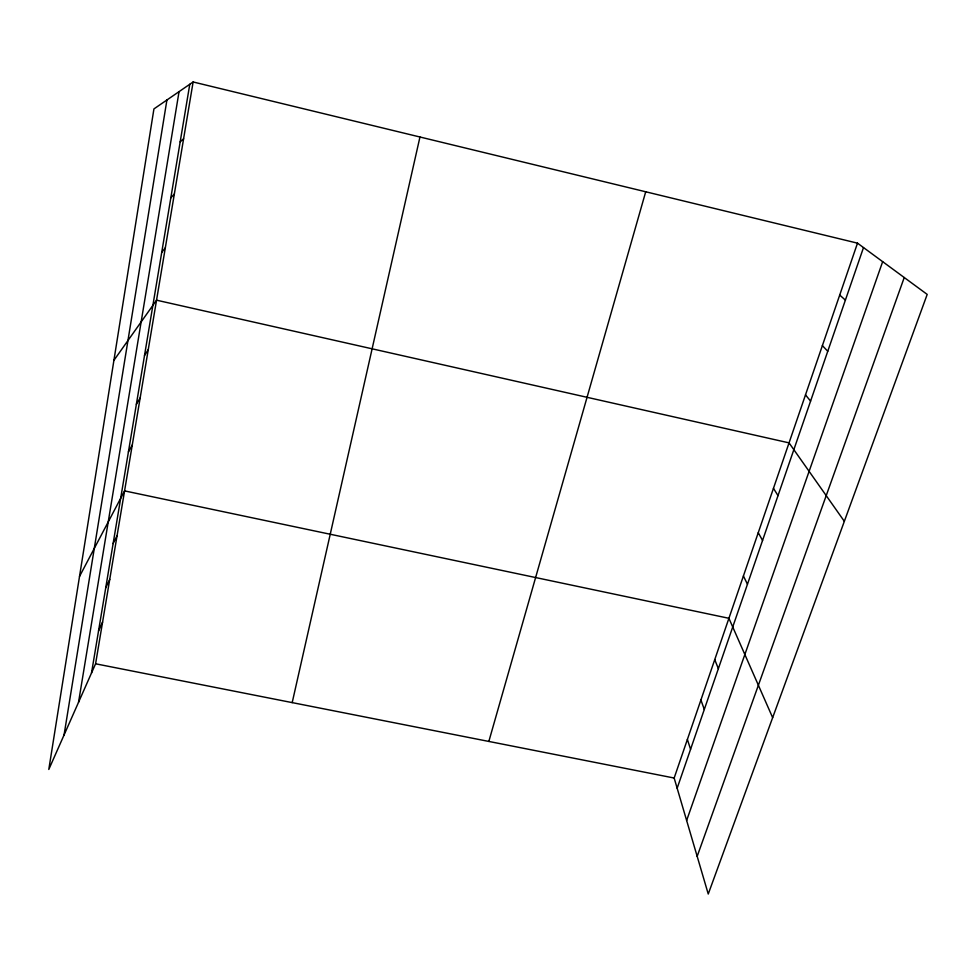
<?xml version="1.0" encoding="UTF-8"?>
<svg xmlns="http://www.w3.org/2000/svg" width="976" height="976" viewBox="0 0 976 976"><rect width="100%" height="100%" fill="white"/><g stroke="black" fill="none" stroke-linecap="round" stroke-linejoin="round"><path stroke-width="1.46" d="M64.062 734.989L166.92 99.991M78.531 702.305L179.047 91.646M91.512 673.013L189.783 84.278M193.126 81.972L153.927 108.922L48.8 769.454L95.587 663.79L193.126 81.972L857.501 243.158L927.2 294.41L708.247 894.028L674.16 778.031L857.501 243.158M292.202 702.61L419.961 137.006M488.842 741.431L645.709 191.784M677.161 788.205L863.504 247.575M686.64 820.474L882.658 261.666M697.169 856.355L904.24 277.526M98.539 630.899L102.578 622.09M105.737 587.772L109.739 579.402M113.106 543.595L117.071 535.69M79.52 576.438L124.574 490.891L728.913 618.296L772.65 717.641M128.417 451.888L132.272 444.995M136.359 404.296L140.154 397.927M144.509 355.459L148.254 349.676M113.911 360.351L156.55 300.181L789.047 442.872L844.338 521.33M161.723 252.357L165.322 247.831M170.812 197.872L174.338 194.053M180.17 141.874L183.61 138.787M95.587 663.79L674.16 778.031M839.714 295.057L845.387 300.12M822.39 345.614L827.758 351.275M805.505 394.865L810.58 401.112M773.468 488.317L778.006 495.625M758.267 532.689L762.549 540.472M743.419 575.999L747.457 584.234M714.749 659.605L718.348 668.682M700.914 699.987L704.306 709.454M687.385 739.442L690.569 749.275"/></g></svg>
